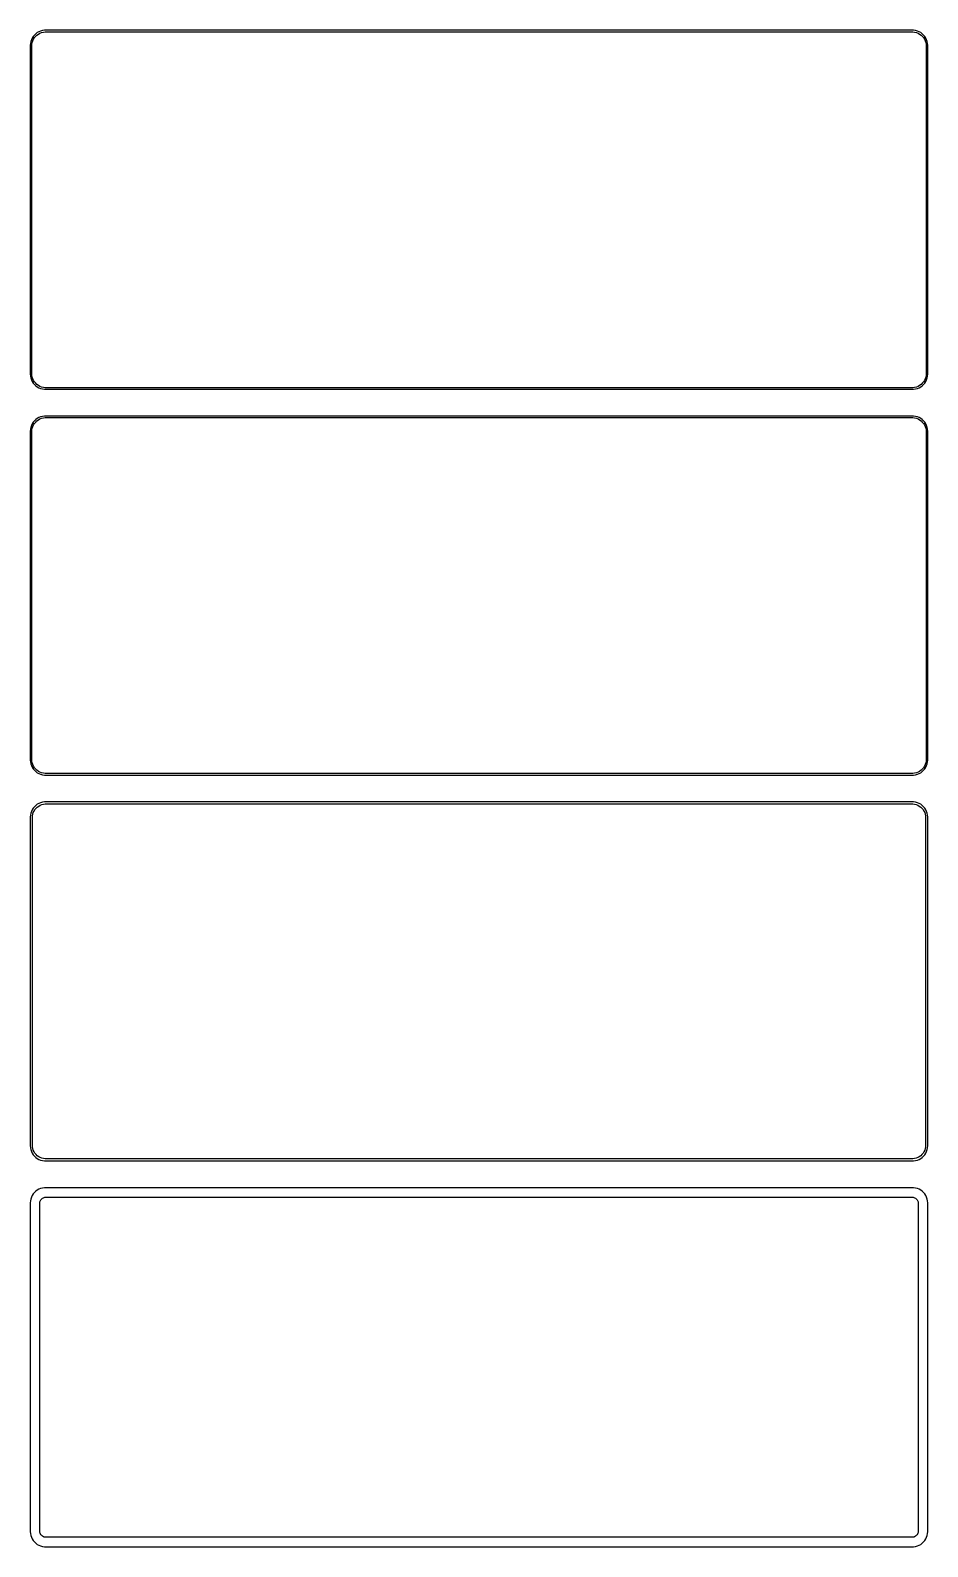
# Model space of a CAD drawing. Header units: metres. Extents: x -150 to 150, y 456 to 963.
import ezdxf

# ---------------------------------------------------------------- set-up
doc = ezdxf.new("R2010")
doc.units = ezdxf.units.M

msp = doc.modelspace()

# ---------------------------------------------------------------- linework, layer by layer
for p, q in [((-149.961, 958.627), (-150, 958)), ((-149.843, 959.243), (-149.961, 958.627)), ((-149.649, 959.841), (-149.843, 959.243)), ((-149.382, 960.409), (-149.649, 959.841)), ((-149.5, 957.75), (-149.463, 958.345)), ((-149.463, 958.345), (-149.351, 958.931)), ((-149.045, 960.939), (-149.382, 960.409)), ((-149.351, 958.931), (-149.166, 959.499)), ((-149.166, 959.499), (-148.912, 960.038)), ((-148.645, 961.423), (-149.045, 960.939)), ((-148.912, 960.038), (-148.593, 960.542)), ((-148.187, 961.853), (-148.645, 961.423)), ((-148.593, 960.542), (-148.213, 961.002)), ((-148.213, 961.002), (-147.778, 961.41)), ((-147.679, 962.222), (-148.187, 961.853)), ((-147.778, 961.41), (-147.295, 961.761)), ((-147.129, 962.524), (-147.679, 962.222)), ((-147.295, 961.761), (-146.772, 962.048)), ((-146.545, 962.755), (-147.129, 962.524)), ((-146.772, 962.048), (-146.218, 962.268)), ((-145.937, 962.911), (-146.545, 962.755)), ((-146.218, 962.268), (-145.64, 962.416)), ((-145.314, 962.99), (-145.937, 962.911)), ((-145.64, 962.416), (-145.048, 962.491)), ((145.314, 962.99), (-145.314, 962.99)), ((-145.048, 962.491), (145.048, 962.491)), ((145.048, 962.491), (145.64, 962.416)), ((145.937, 962.911), (145.314, 962.99)), ((145.64, 962.416), (146.218, 962.268)), ((146.545, 962.755), (145.937, 962.911)), ((146.218, 962.268), (146.772, 962.048)), ((147.129, 962.524), (146.545, 962.755)), ((146.772, 962.048), (147.295, 961.761)), ((147.679, 962.222), (147.129, 962.524)), ((147.295, 961.761), (147.778, 961.41)), ((148.187, 961.853), (147.679, 962.222)), ((147.778, 961.41), (148.213, 961.002)), ((148.645, 961.423), (148.187, 961.853)), ((148.213, 961.002), (148.593, 960.542)), ((148.593, 960.542), (148.912, 960.038)), ((149.045, 960.939), (148.645, 961.423)), ((148.912, 960.038), (149.166, 959.499)), ((149.382, 960.409), (149.045, 960.939)), ((149.166, 959.499), (149.351, 958.931)), ((149.351, 958.931), (149.463, 958.345)), ((149.649, 959.841), (149.382, 960.409)), ((149.463, 958.345), (149.5, 957.75)), ((149.843, 959.243), (149.649, 959.841)), ((149.961, 958.627), (149.843, 959.243)), ((150, 958), (149.961, 958.627)), ((-150, 958), (-150, 848)), ((-149.5, 848.25), (-149.5, 957.75)), ((149.5, 957.75), (149.5, 848.25)), ((150, 848), (150, 958)), ((-150, 848), (-149.961, 847.373)), ((-149.961, 847.373), (-149.843, 846.757)), ((-149.843, 846.757), (-149.649, 846.159)), ((-149.463, 847.655), (-149.5, 848.25)), ((-149.351, 847.069), (-149.463, 847.655)), ((-149.166, 846.501), (-149.351, 847.069)), ((149.351, 847.069), (149.166, 846.501)), ((149.463, 847.655), (149.351, 847.069)), ((149.5, 848.25), (149.463, 847.655)), ((149.649, 846.159), (149.843, 846.757)), ((149.843, 846.757), (149.961, 847.373)), ((149.961, 847.373), (150, 848)), ((-149.649, 846.159), (-149.382, 845.591)), ((-149.382, 845.591), (-149.045, 845.061)), ((-148.912, 845.962), (-149.166, 846.501)), ((-149.045, 845.061), (-148.645, 844.577)), ((-148.593, 845.458), (-148.912, 845.962)), ((-148.645, 844.577), (-148.187, 844.147)), ((-148.213, 844.998), (-148.593, 845.458)), ((-147.778, 844.59), (-148.213, 844.998)), ((-148.187, 844.147), (-147.679, 843.778)), ((-147.295, 844.239), (-147.778, 844.59)), ((-147.679, 843.778), (-147.129, 843.476)), ((-146.772, 843.952), (-147.295, 844.239)), ((-147.129, 843.476), (-146.545, 843.245)), ((-146.218, 843.732), (-146.772, 843.952)), ((-146.545, 843.245), (-145.937, 843.089)), ((-145.64, 843.584), (-146.218, 843.732)), ((-145.937, 843.089), (-145.314, 843.01)), ((-145.048, 843.509), (-145.64, 843.584)), ((-145.314, 843.01), (145.314, 843.01)), ((145.048, 843.509), (-145.048, 843.509)), ((145.64, 843.584), (145.048, 843.509)), ((145.314, 843.01), (145.937, 843.089)), ((146.218, 843.732), (145.64, 843.584)), ((145.937, 843.089), (146.545, 843.245)), ((146.772, 843.952), (146.218, 843.732)), ((146.545, 843.245), (147.129, 843.476)), ((147.295, 844.239), (146.772, 843.952)), ((147.129, 843.476), (147.679, 843.778)), ((147.778, 844.59), (147.295, 844.239)), ((147.679, 843.778), (148.187, 844.147)), ((148.213, 844.998), (147.778, 844.59)), ((148.187, 844.147), (148.645, 844.577)), ((148.593, 845.458), (148.213, 844.998)), ((148.912, 845.962), (148.593, 845.458)), ((148.645, 844.577), (149.045, 845.061)), ((149.166, 846.501), (148.912, 845.962)), ((149.045, 845.061), (149.382, 845.591)), ((149.382, 845.591), (149.649, 846.159)), ((-149.045, 831.939), (-149.382, 831.409)), ((-148.645, 832.423), (-149.045, 831.939)), ((-148.912, 831.038), (-148.593, 831.542)), ((-148.187, 832.853), (-148.645, 832.423)), ((-148.593, 831.542), (-148.213, 832.002)), ((-148.213, 832.002), (-147.778, 832.41)), ((-147.679, 833.222), (-148.187, 832.853)), ((-147.778, 832.41), (-147.295, 832.761)), ((-147.129, 833.524), (-147.679, 833.222)), ((-147.295, 832.761), (-146.772, 833.048)), ((-146.545, 833.755), (-147.129, 833.524)), ((-146.772, 833.048), (-146.218, 833.268)), ((-145.937, 833.911), (-146.545, 833.755)), ((-146.218, 833.268), (-145.64, 833.416)), ((-145.314, 833.99), (-145.937, 833.911)), ((-145.64, 833.416), (-145.048, 833.491)), ((145.314, 833.99), (-145.314, 833.99)), ((-145.048, 833.491), (145.048, 833.491)), ((145.048, 833.491), (145.64, 833.416)), ((145.937, 833.911), (145.314, 833.99)), ((145.64, 833.416), (146.218, 833.268)), ((146.545, 833.755), (145.937, 833.911)), ((146.218, 833.268), (146.772, 833.048)), ((147.129, 833.524), (146.545, 833.755)), ((146.772, 833.048), (147.295, 832.761)), ((147.679, 833.222), (147.129, 833.524)), ((147.295, 832.761), (147.778, 832.41)), ((148.187, 832.853), (147.679, 833.222)), ((147.778, 832.41), (148.213, 832.002)), ((148.645, 832.423), (148.187, 832.853)), ((148.213, 832.002), (148.593, 831.542)), ((148.593, 831.542), (148.912, 831.038)), ((149.045, 831.939), (148.645, 832.423)), ((149.382, 831.409), (149.045, 831.939)), ((-149.961, 829.627), (-150, 829)), ((-150, 829), (-150, 719)), ((-149.843, 830.243), (-149.961, 829.627)), ((-149.649, 830.841), (-149.843, 830.243)), ((-149.382, 831.409), (-149.649, 830.841)), ((-149.5, 828.75), (-149.463, 829.345)), ((-149.5, 719.25), (-149.5, 828.75)), ((-149.463, 829.345), (-149.351, 829.931)), ((-149.351, 829.931), (-149.166, 830.499)), ((-149.166, 830.499), (-148.912, 831.038)), ((148.912, 831.038), (149.166, 830.499)), ((149.166, 830.499), (149.351, 829.931)), ((149.351, 829.931), (149.463, 829.345)), ((149.649, 830.841), (149.382, 831.409)), ((149.463, 829.345), (149.5, 828.75)), ((149.5, 828.75), (149.5, 719.25)), ((149.843, 830.243), (149.649, 830.841)), ((149.961, 829.627), (149.843, 830.243)), ((150, 829), (149.961, 829.627)), ((150, 719), (150, 829)), ((-150, 719), (-149.961, 718.373)), ((-149.961, 718.373), (-149.843, 717.757)), ((-149.843, 717.757), (-149.649, 717.159)), ((-149.649, 717.159), (-149.382, 716.591)), ((-149.463, 718.655), (-149.5, 719.25)), ((-149.351, 718.069), (-149.463, 718.655)), ((-149.382, 716.591), (-149.045, 716.061)), ((-149.166, 717.501), (-149.351, 718.069)), ((-148.912, 716.962), (-149.166, 717.501)), ((-149.045, 716.061), (-148.645, 715.577)), ((-148.593, 716.458), (-148.912, 716.962)), ((-148.645, 715.577), (-148.187, 715.147)), ((-148.213, 715.998), (-148.593, 716.458)), ((-147.778, 715.59), (-148.213, 715.998)), ((-148.187, 715.147), (-147.679, 714.778)), ((-147.295, 715.239), (-147.778, 715.59)), ((-146.772, 714.952), (-147.295, 715.239)), ((-146.218, 714.732), (-146.772, 714.952)), ((146.772, 714.952), (146.218, 714.732)), ((147.295, 715.239), (146.772, 714.952)), ((147.778, 715.59), (147.295, 715.239)), ((147.679, 714.778), (148.187, 715.147)), ((148.213, 715.998), (147.778, 715.59)), ((148.187, 715.147), (148.645, 715.577)), ((148.593, 716.458), (148.213, 715.998)), ((148.912, 716.962), (148.593, 716.458)), ((148.645, 715.577), (149.045, 716.061)), ((149.166, 717.501), (148.912, 716.962)), ((149.045, 716.061), (149.382, 716.591)), ((149.351, 718.069), (149.166, 717.501)), ((149.463, 718.655), (149.351, 718.069)), ((149.382, 716.591), (149.649, 717.159)), ((149.5, 719.25), (149.463, 718.655)), ((149.649, 717.159), (149.843, 717.757)), ((149.843, 717.757), (149.961, 718.373)), ((149.961, 718.373), (150, 719)), ((-147.679, 714.778), (-147.129, 714.476)), ((-147.129, 714.476), (-146.545, 714.245)), ((-146.545, 714.245), (-145.937, 714.089)), ((-145.64, 714.584), (-146.218, 714.732)), ((-145.937, 714.089), (-145.314, 714.01)), ((-145.048, 714.509), (-145.64, 714.584)), ((-145.314, 714.01), (145.314, 714.01)), ((145.048, 714.509), (-145.048, 714.509)), ((145.64, 714.584), (145.048, 714.509)), ((145.314, 714.01), (145.937, 714.089)), ((146.218, 714.732), (145.64, 714.584)), ((145.937, 714.089), (146.545, 714.245)), ((146.545, 714.245), (147.129, 714.476)), ((147.129, 714.476), (147.679, 714.778)), ((-146.545, 704.755), (-147.129, 704.524)), ((-145.937, 704.911), (-146.545, 704.755)), ((-145.314, 704.99), (-145.937, 704.911)), ((145.314, 704.99), (-145.314, 704.99)), ((145.937, 704.911), (145.314, 704.99)), ((146.545, 704.755), (145.937, 704.911)), ((147.129, 704.524), (146.545, 704.755)), ((-149.961, 700.627), (-150, 700)), ((-150, 700), (-150, 590)), ((-149.843, 701.243), (-149.961, 700.627)), ((-149.649, 701.841), (-149.843, 701.243)), ((-149.382, 702.409), (-149.649, 701.841)), ((-149.045, 702.939), (-149.382, 702.409)), ((-149.328, 699.75), (-149.292, 700.324)), ((-149.328, 590.25), (-149.328, 699.75)), ((-149.292, 700.324), (-149.185, 700.889)), ((-149.185, 700.889), (-149.007, 701.435)), ((-148.645, 703.423), (-149.045, 702.939)), ((-149.007, 701.435), (-148.762, 701.956)), ((-148.762, 701.956), (-148.454, 702.441)), ((-148.187, 703.853), (-148.645, 703.423)), ((-148.454, 702.441), (-148.088, 702.884)), ((-147.679, 704.222), (-148.187, 703.853)), ((-148.088, 702.884), (-147.668, 703.278)), ((-147.129, 704.524), (-147.679, 704.222)), ((-147.668, 703.278), (-147.203, 703.616)), ((-147.203, 703.616), (-146.699, 703.893)), ((-146.699, 703.893), (-146.165, 704.104)), ((-146.165, 704.104), (-145.608, 704.247)), ((-145.608, 704.247), (-145.037, 704.319)), ((-145.037, 704.319), (145.037, 704.319)), ((145.037, 704.319), (145.608, 704.247)), ((145.608, 704.247), (146.165, 704.104)), ((146.165, 704.104), (146.699, 703.893)), ((146.699, 703.893), (147.203, 703.616)), ((147.679, 704.222), (147.129, 704.524)), ((147.203, 703.616), (147.668, 703.278)), ((147.668, 703.278), (148.088, 702.884)), ((148.187, 703.853), (147.679, 704.222)), ((148.088, 702.884), (148.454, 702.441)), ((148.645, 703.423), (148.187, 703.853)), ((148.454, 702.441), (148.762, 701.956)), ((149.045, 702.939), (148.645, 703.423)), ((148.762, 701.956), (149.007, 701.435)), ((149.007, 701.435), (149.185, 700.889)), ((149.382, 702.409), (149.045, 702.939)), ((149.185, 700.889), (149.292, 700.324)), ((149.292, 700.324), (149.328, 699.75)), ((149.328, 699.75), (149.328, 590.25)), ((149.649, 701.841), (149.382, 702.409)), ((149.843, 701.243), (149.649, 701.841)), ((149.961, 700.627), (149.843, 701.243)), ((150, 700), (149.961, 700.627)), ((150, 590), (150, 700)), ((-150, 590), (-149.961, 589.373)), ((-149.961, 589.373), (-149.843, 588.757)), ((-149.843, 588.757), (-149.649, 588.159)), ((-149.649, 588.159), (-149.382, 587.591)), ((-149.292, 589.676), (-149.328, 590.25)), ((-149.185, 589.111), (-149.292, 589.676)), ((-149.007, 588.565), (-149.185, 589.111)), ((-148.762, 588.044), (-149.007, 588.565)), ((149.007, 588.565), (148.762, 588.044)), ((149.185, 589.111), (149.007, 588.565)), ((149.292, 589.676), (149.185, 589.111)), ((149.328, 590.25), (149.292, 589.676)), ((149.382, 587.591), (149.649, 588.159)), ((149.649, 588.159), (149.843, 588.757)), ((149.843, 588.757), (149.961, 589.373)), ((149.961, 589.373), (150, 590)), ((-149.382, 587.591), (-149.045, 587.061)), ((-149.045, 587.061), (-148.645, 586.577)), ((-148.454, 587.559), (-148.762, 588.044)), ((-148.645, 586.577), (-148.187, 586.147)), ((-148.088, 587.116), (-148.454, 587.559)), ((-148.187, 586.147), (-147.679, 585.778)), ((-147.668, 586.722), (-148.088, 587.116)), ((-147.679, 585.778), (-147.129, 585.476)), ((-147.203, 586.384), (-147.668, 586.722)), ((-146.699, 586.107), (-147.203, 586.384)), ((-147.129, 585.476), (-146.545, 585.245)), ((-146.165, 585.896), (-146.699, 586.107)), ((-146.545, 585.245), (-145.937, 585.089)), ((-145.608, 585.753), (-146.165, 585.896)), ((-145.937, 585.089), (-145.314, 585.01)), ((-145.037, 585.681), (-145.608, 585.753)), ((-145.314, 585.01), (145.314, 585.01)), ((145.037, 585.681), (-145.037, 585.681)), ((145.608, 585.753), (145.037, 585.681)), ((145.314, 585.01), (145.937, 585.089)), ((146.165, 585.896), (145.608, 585.753)), ((145.937, 585.089), (146.545, 585.245)), ((146.699, 586.107), (146.165, 585.896)), ((146.545, 585.245), (147.129, 585.476)), ((147.203, 586.384), (146.699, 586.107)), ((147.129, 585.476), (147.679, 585.778)), ((147.668, 586.722), (147.203, 586.384)), ((148.088, 587.116), (147.668, 586.722)), ((147.679, 585.778), (148.187, 586.147)), ((148.454, 587.559), (148.088, 587.116)), ((148.187, 586.147), (148.645, 586.577)), ((148.762, 588.044), (148.454, 587.559)), ((148.645, 586.577), (149.045, 587.061)), ((149.045, 587.061), (149.382, 587.591)), ((-149.382, 573.409), (-149.649, 572.841)), ((-149.045, 573.939), (-149.382, 573.409)), ((-148.645, 574.423), (-149.045, 573.939)), ((-148.187, 574.853), (-148.645, 574.423)), ((-147.679, 575.222), (-148.187, 574.853)), ((-147.129, 575.524), (-147.679, 575.222)), ((-146.545, 575.755), (-147.129, 575.524)), ((-145.937, 575.911), (-146.545, 575.755)), ((-145.314, 575.99), (-145.937, 575.911)), ((145.314, 575.99), (-145.314, 575.99)), ((145.937, 575.911), (145.314, 575.99)), ((146.545, 575.755), (145.937, 575.911)), ((147.129, 575.524), (146.545, 575.755)), ((147.679, 575.222), (147.129, 575.524)), ((148.187, 574.853), (147.679, 575.222)), ((148.645, 574.423), (148.187, 574.853)), ((149.045, 573.939), (148.645, 574.423)), ((149.382, 573.409), (149.045, 573.939)), ((149.649, 572.841), (149.382, 573.409)), ((-149.961, 571.627), (-150, 571)), ((-150, 571), (-150, 461)), ((-149.843, 572.243), (-149.961, 571.627)), ((-149.649, 572.841), (-149.843, 572.243)), ((-146.86, 570.75), (-146.843, 571.014)), ((-146.86, 461.25), (-146.86, 570.75)), ((-146.843, 571.014), (-146.793, 571.275)), ((-146.793, 571.275), (-146.711, 571.527)), ((-146.711, 571.527), (-146.599, 571.766)), ((-146.599, 571.766), (-146.457, 571.99)), ((-146.457, 571.99), (-146.288, 572.194)), ((-146.288, 572.194), (-146.095, 572.375)), ((-146.095, 572.375), (-145.88, 572.531)), ((-145.88, 572.531), (-145.648, 572.659)), ((-145.648, 572.659), (-145.402, 572.756)), ((-145.402, 572.756), (-145.145, 572.822)), ((-145.145, 572.822), (-144.882, 572.855)), ((-144.882, 572.855), (144.882, 572.855)), ((144.882, 572.855), (145.145, 572.822)), ((145.145, 572.822), (145.402, 572.756)), ((145.402, 572.756), (145.648, 572.659)), ((145.648, 572.659), (145.88, 572.531)), ((145.88, 572.531), (146.095, 572.375)), ((146.095, 572.375), (146.288, 572.194)), ((146.288, 572.194), (146.457, 571.99)), ((146.457, 571.99), (146.599, 571.766)), ((146.599, 571.766), (146.711, 571.527)), ((146.711, 571.527), (146.793, 571.275)), ((146.793, 571.275), (146.843, 571.014)), ((146.843, 571.014), (146.86, 570.75)), ((146.86, 570.75), (146.86, 461.25)), ((149.843, 572.243), (149.649, 572.841)), ((149.961, 571.627), (149.843, 572.243)), ((150, 571), (149.961, 571.627)), ((150, 461), (150, 571)), ((-150, 461), (-149.961, 460.373)), ((-149.961, 460.373), (-149.843, 459.757)), ((-149.843, 459.757), (-149.649, 459.159)), ((-149.649, 459.159), (-149.382, 458.591)), ((-149.382, 458.591), (-149.045, 458.061)), ((-149.045, 458.061), (-148.645, 457.577)), ((-148.645, 457.577), (-148.187, 457.147)), ((-148.187, 457.147), (-147.679, 456.778)), ((-147.679, 456.778), (-147.129, 456.476)), ((-147.129, 456.476), (-146.545, 456.245)), ((-146.843, 460.986), (-146.86, 461.25)), ((-146.793, 460.725), (-146.843, 460.986)), ((-146.711, 460.473), (-146.793, 460.725)), ((-146.599, 460.234), (-146.711, 460.473)), ((-146.457, 460.01), (-146.599, 460.234)), ((-146.288, 459.806), (-146.457, 460.01)), ((-146.095, 459.625), (-146.288, 459.806)), ((-145.88, 459.469), (-146.095, 459.625)), ((-145.648, 459.341), (-145.88, 459.469)), ((-145.402, 459.244), (-145.648, 459.341)), ((-145.145, 459.178), (-145.402, 459.244)), ((-144.882, 459.145), (-145.145, 459.178)), ((144.882, 459.145), (-144.882, 459.145)), ((145.145, 459.178), (144.882, 459.145)), ((145.402, 459.244), (145.145, 459.178)), ((145.648, 459.341), (145.402, 459.244)), ((145.88, 459.469), (145.648, 459.341)), ((146.095, 459.625), (145.88, 459.469)), ((146.288, 459.806), (146.095, 459.625)), ((146.457, 460.01), (146.288, 459.806)), ((146.599, 460.234), (146.457, 460.01)), ((146.545, 456.245), (147.129, 456.476)), ((146.711, 460.473), (146.599, 460.234)), ((146.793, 460.725), (146.711, 460.473)), ((146.843, 460.986), (146.793, 460.725)), ((146.86, 461.25), (146.843, 460.986)), ((147.129, 456.476), (147.679, 456.778)), ((147.679, 456.778), (148.187, 457.147)), ((148.187, 457.147), (148.645, 457.577)), ((148.645, 457.577), (149.045, 458.061)), ((149.045, 458.061), (149.382, 458.591)), ((149.382, 458.591), (149.649, 459.159)), ((149.649, 459.159), (149.843, 459.757)), ((149.843, 459.757), (149.961, 460.373)), ((149.961, 460.373), (150, 461)), ((-146.545, 456.245), (-145.937, 456.089)), ((-145.937, 456.089), (-145.314, 456.01)), ((-145.314, 456.01), (145.314, 456.01)), ((145.314, 456.01), (145.937, 456.089)), ((145.937, 456.089), (146.545, 456.245))]:
    msp.add_line(p, q)

doc.saveas('drawing.dxf')
